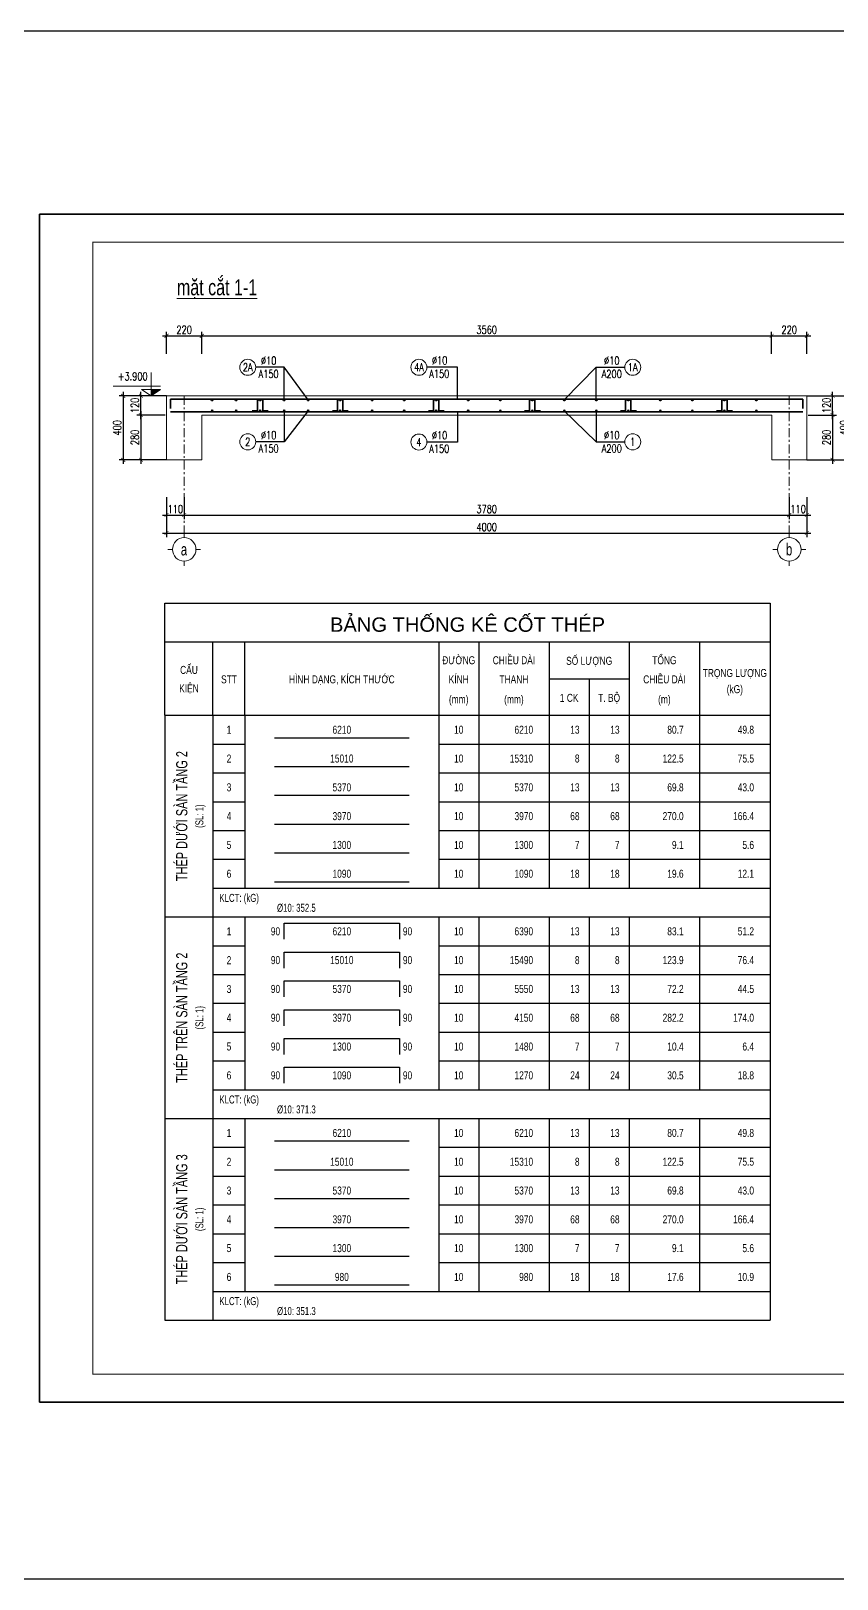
# Model space of a CAD drawing. Extents: x -2098986 to 943, y -1296280 to 73591.
# Drawn here: x -1723045 to -1702904, y -1257579 to -1218879 of the extents above; entities that cross this region are included whole.
import ezdxf
from ezdxf.enums import TextEntityAlignment as Align

# ---------------------------------------------------------------- set-up
doc = ezdxf.new("R2010")
doc.units = 0
doc.header["$LTSCALE"] = 150
doc.header["$PDMODE"] = 35
doc.linetypes.add('_Tim', pattern=[9, 5, -1.5, 1, -1.5])
doc.layers.get('Defpoints').update_dxf_attribs({"lineweight": 18})
for name, color, linetype, lineweight in [('05.Text', 253, 'Continuous', 18), ('11.Khung bo', 32, 'Continuous', 50), ('12.Khung', 36, 'Continuous', 25), ('KCVN-THAY', 7, 'Continuous', 25), ('LS-CAT', 30, 'Continuous', 20), ('LS-DIM', 251, 'Continuous', 13), ('LS-TEXT', 60, 'Continuous', 20), ('LS-THAY', 7, 'Continuous', 20), ('LS-THEP', 3, 'Continuous', 35), ('LS-TRUC', 108, '_Tim', 9)]:
    doc.layers.add(name, color=color, linetype=linetype, lineweight=lineweight)
for name, color, linetype in [('DIM', 1, 'Continuous'), ('STEEL', 4, 'Continuous'), ('TEXT_SLCK', 3, 'Continuous'), ('TEXT_TCK', 3, 'Continuous'), ('TEXT_THCT', 2, 'Continuous'), ('TEXT_TK', 2, 'Continuous'), ('THONGKE', 5, 'Continuous')]:
    doc.layers.add(name, color=color, linetype=linetype)
doc.layers.add('Tpl_Bound', color=1, linetype='Continuous', plot=False)
doc.styles.add('BIGTEXT', font='arial.ttf', dxfattribs={"width": 0.7})
doc.styles.add('KCVN-LEADER', font='vnromadi.shx', dxfattribs={"width": 0.7, "height": 4})
doc.styles.add('LS.TEXT', font='vnromadi.shx', dxfattribs={"width": 0.7, "height": 4})
doc.styles.add('romans.shx', font='romans.shx', dxfattribs={"width": 0.75, "bigfont": 'vns.shx'})
doc.styles.add('SMTEXT', font='arial.ttf', dxfattribs={"width": 0.7})
doc.styles.add('vnsimpli', font='vnsimli.shx', dxfattribs={"width": 0.75})
doc.dimstyles.new('D25', dxfattribs={"dimscale": 0, "dimtxt": 200, "dimasz": 100, "dimexe": 100, "dimexo": 0, "dimgap": 50, "dimtad": 1, "dimdec": 0, "dimlfac": 0.25, "dimdsep": 46, "dimtxsty": 'vnsimpli', "dimblk1": 'ARCHTICK', "dimblk2": 'ARCHTICK', "dimsah": 1, "dimcen": 0, "dimdle": 100, "dimclrd": 256, "dimclre": 256, "dimclrt": 60, "dimadec": 0, "dimazin": 0, "dimtfac": 0.004, "dimtdec": 0, "dimtix": 1, "dimtmove": 2, "dimatfit": 3, "dimldrblk": 'ARCHTICK', "dimfxl": 1, "dimtolj": 1, "dimarcsym": 0})
doc.dimstyles.new('LS.GHI CHU', dxfattribs={"dimtxt": 200, "dimasz": 120, "dimexe": 120, "dimexo": 120, "dimgap": 80, "dimtad": 1, "dimdec": 0, "dimzin": 0, "dimdsep": 46, "dimtxsty": 'romans.shx', "dimblk": 'ARCHTICK', "dimcen": 0.09, "dimdle": 120, "dimclrd": 256, "dimclre": 8, "dimclrt": 7, "dimadec": 0, "dimazin": 0, "dimtfac": 1, "dimtdec": 0, "dimtofl": 0, "dimtmove": 0, "dimatfit": 3, "dimldrblk": 'ARCHTICK', "dimfxl": 1, "dimtolj": 1, "dimtzin": 0, "dimarcsym": 0})

# ---------------------------------------------------------------- blocks, each defined once
blk = doc.blocks.new('*U4')
at = {"layer": 'KCVN-THAY', "color": 140}
blk.add_lwpolyline([(214871.76, 86966.68), (215381.8, 86966.68), (215381.8, 86579.68), (214871.76, 86579.68)], close=True, dxfattribs=at)
blk = doc.blocks.new('100')
at = {"layer": '11.Khung bo', "const_width": 26.7}
blk.add_lwpolyline([(1860913, -945240), (1860913, -916940), (1896063, -916940), (1896063, -945240)], close=True, dxfattribs=at)
blk.add_lwpolyline([(1860913, -945240), (1860913, -916940), (1896063, -916940), (1896063, -945240)], close=True, dxfattribs=at)
blk.add_lwpolyline([(1860913, -945240), (1860913, -916940), (1896063, -916940), (1896063, -945240)], close=True, dxfattribs=at)
at = {"layer": '12.Khung'}
blk.add_lwpolyline([(1901579, -945940), (1901579, -916240), (1859580, -916240), (1859580, -945940)], close=True, dxfattribs=at)
blk.add_lwpolyline([(1901579, -945940), (1901579, -916240), (1859580, -916240), (1859580, -945940)], close=True, dxfattribs=at)
blk.add_lwpolyline([(1901579, -945940), (1901579, -916240), (1859580, -916240), (1859580, -945940)], close=True, dxfattribs=at)
blk = doc.blocks.new('_ArchTick')
at = {"layer": 'DIM', "color": 0, "const_width": 0.15}
blk.add_lwpolyline([(-0.5, -0.5), (0.5, 0.5)], dxfattribs=at)
blk = doc.blocks.new('*D1323')
at = {"layer": 'Defpoints', "color": 0, "transparency": 16777216}
for p in [(-1718777, -1226500), (-1719657, -1226950), (-1718777, -1226950)]:
    blk.add_point(p, dxfattribs=at)
at = {"layer": 'LS-DIM', "lineweight": -2, "transparency": 16777216}
for p, q in [((-1719657, -1226950), (-1719657, -1226400)), ((-1718777, -1226950), (-1718777, -1226400)), ((-1719757, -1226500), (-1718677, -1226500))]:
    blk.add_line(p, q, dxfattribs=at)
at = {"layer": 'LS-DIM', "lineweight": -2, "transparency": 16777216, "xscale": 100, "yscale": 100, "zscale": 100, "rotation": 180}
blk.add_blockref('_ArchTick', (-1719657, -1226500), dxfattribs=at)
at = {"layer": 'LS-DIM', "lineweight": -2, "transparency": 16777216, "xscale": 100, "yscale": 100, "zscale": 100}
blk.add_blockref('_ArchTick', (-1718777, -1226500), dxfattribs=at)
at = {"layer": 'LS-DIM', "color": 60, "transparency": 16777216, "insert": (-1719217, -1226350), "char_height": 200, "attachment_point": 5, "style": 'vnsimpli'}
blk.add_mtext('\\A1;220', dxfattribs=at)
blk = doc.blocks.new('*D1324')
at = {"layer": 'Defpoints', "color": 0, "transparency": 16777216}
for p in [(-1704537, -1226500), (-1718777, -1226950), (-1704537, -1226950)]:
    blk.add_point(p, dxfattribs=at)
at = {"layer": 'LS-DIM', "lineweight": -2, "transparency": 16777216}
for p, q in [((-1718777, -1226950), (-1718777, -1226400)), ((-1704537, -1226950), (-1704537, -1226400)), ((-1718877, -1226500), (-1704437, -1226500))]:
    blk.add_line(p, q, dxfattribs=at)
at = {"layer": 'LS-DIM', "lineweight": -2, "transparency": 16777216, "xscale": 100, "yscale": 100, "zscale": 100, "rotation": 180}
blk.add_blockref('_ArchTick', (-1718777, -1226500), dxfattribs=at)
at = {"layer": 'LS-DIM', "lineweight": -2, "transparency": 16777216, "xscale": 100, "yscale": 100, "zscale": 100}
blk.add_blockref('_ArchTick', (-1704537, -1226500), dxfattribs=at)
at = {"layer": 'LS-DIM', "color": 60, "transparency": 16777216, "insert": (-1711657, -1226350), "char_height": 200, "attachment_point": 5, "style": 'vnsimpli'}
blk.add_mtext('\\A1;3560', dxfattribs=at)
blk = doc.blocks.new('*D1325')
at = {"layer": 'Defpoints', "color": 0, "transparency": 16777216}
for p in [(-1703657, -1226500), (-1704537, -1226950), (-1703657, -1226950)]:
    blk.add_point(p, dxfattribs=at)
at = {"layer": 'LS-DIM', "lineweight": -2, "transparency": 16777216}
for p, q in [((-1704537, -1226950), (-1704537, -1226400)), ((-1703657, -1226950), (-1703657, -1226400)), ((-1704637, -1226500), (-1703557, -1226500))]:
    blk.add_line(p, q, dxfattribs=at)
at = {"layer": 'LS-DIM', "lineweight": -2, "transparency": 16777216, "xscale": 100, "yscale": 100, "zscale": 100, "rotation": 180}
blk.add_blockref('_ArchTick', (-1704537, -1226500), dxfattribs=at)
at = {"layer": 'LS-DIM', "lineweight": -2, "transparency": 16777216, "xscale": 100, "yscale": 100, "zscale": 100}
blk.add_blockref('_ArchTick', (-1703657, -1226500), dxfattribs=at)
at = {"layer": 'LS-DIM', "color": 60, "transparency": 16777216, "insert": (-1704097, -1226350), "char_height": 200, "attachment_point": 5, "style": 'vnsimpli'}
blk.add_mtext('\\A1;220', dxfattribs=at)
blk = doc.blocks.new('*D1326')
at = {"layer": 'Defpoints', "color": 0, "transparency": 16777216}
for p in [(-1719657, -1230530), (-1719217, -1230530), (-1719217, -1230980)]:
    blk.add_point(p, dxfattribs=at)
at = {"layer": 'LS-DIM', "lineweight": -2, "transparency": 16777216}
for p, q in [((-1719657, -1230530), (-1719657, -1231080)), ((-1719217, -1230530), (-1719217, -1231080)), ((-1719757, -1230980), (-1719117, -1230980))]:
    blk.add_line(p, q, dxfattribs=at)
at = {"layer": 'LS-DIM', "lineweight": -2, "transparency": 16777216, "xscale": 100, "yscale": 100, "zscale": 100, "rotation": 180}
blk.add_blockref('_ArchTick', (-1719657, -1230980), dxfattribs=at)
at = {"layer": 'LS-DIM', "lineweight": -2, "transparency": 16777216, "xscale": 100, "yscale": 100, "zscale": 100}
blk.add_blockref('_ArchTick', (-1719217, -1230980), dxfattribs=at)
at = {"layer": 'LS-DIM', "color": 60, "transparency": 16777216, "insert": (-1719437, -1230830), "char_height": 200, "attachment_point": 5, "style": 'vnsimpli'}
blk.add_mtext('\\A1;110', dxfattribs=at)
blk = doc.blocks.new('*D1327')
at = {"layer": 'Defpoints', "color": 0, "transparency": 16777216}
for p in [(-1719217, -1230530), (-1704097, -1230530), (-1704097, -1230980)]:
    blk.add_point(p, dxfattribs=at)
at = {"layer": 'LS-DIM', "lineweight": -2, "transparency": 16777216}
for p, q in [((-1719217, -1230530), (-1719217, -1231080)), ((-1704097, -1230530), (-1704097, -1231080)), ((-1719317, -1230980), (-1703997, -1230980))]:
    blk.add_line(p, q, dxfattribs=at)
at = {"layer": 'LS-DIM', "lineweight": -2, "transparency": 16777216, "xscale": 100, "yscale": 100, "zscale": 100, "rotation": 180}
blk.add_blockref('_ArchTick', (-1719217, -1230980), dxfattribs=at)
at = {"layer": 'LS-DIM', "lineweight": -2, "transparency": 16777216, "xscale": 100, "yscale": 100, "zscale": 100}
blk.add_blockref('_ArchTick', (-1704097, -1230980), dxfattribs=at)
at = {"layer": 'LS-DIM', "color": 60, "transparency": 16777216, "insert": (-1711657, -1230830), "char_height": 200, "attachment_point": 5, "style": 'vnsimpli'}
blk.add_mtext('\\A1;3780', dxfattribs=at)
blk = doc.blocks.new('*D1328')
at = {"layer": 'Defpoints', "color": 0, "transparency": 16777216}
for p in [(-1704097, -1230530), (-1703657, -1230530), (-1703657, -1230980)]:
    blk.add_point(p, dxfattribs=at)
at = {"layer": 'LS-DIM', "lineweight": -2, "transparency": 16777216}
for p, q in [((-1704097, -1230530), (-1704097, -1231080)), ((-1703657, -1230530), (-1703657, -1231080)), ((-1704197, -1230980), (-1703557, -1230980))]:
    blk.add_line(p, q, dxfattribs=at)
at = {"layer": 'LS-DIM', "lineweight": -2, "transparency": 16777216, "xscale": 100, "yscale": 100, "zscale": 100, "rotation": 180}
blk.add_blockref('_ArchTick', (-1704097, -1230980), dxfattribs=at)
at = {"layer": 'LS-DIM', "lineweight": -2, "transparency": 16777216, "xscale": 100, "yscale": 100, "zscale": 100}
blk.add_blockref('_ArchTick', (-1703657, -1230980), dxfattribs=at)
at = {"layer": 'LS-DIM', "color": 60, "transparency": 16777216, "insert": (-1703877, -1230830), "char_height": 200, "attachment_point": 5, "style": 'vnsimpli'}
blk.add_mtext('\\A1;110', dxfattribs=at)
blk = doc.blocks.new('*D1329')
at = {"layer": 'Defpoints', "color": 0, "transparency": 16777216}
for p in [(-1719657, -1230530), (-1703657, -1230530), (-1703657, -1231430)]:
    blk.add_point(p, dxfattribs=at)
at = {"layer": 'LS-DIM', "lineweight": -2, "transparency": 16777216}
for p, q in [((-1719657, -1230530), (-1719657, -1231530)), ((-1703657, -1230530), (-1703657, -1231530)), ((-1719757, -1231430), (-1703557, -1231430))]:
    blk.add_line(p, q, dxfattribs=at)
at = {"layer": 'LS-DIM', "lineweight": -2, "transparency": 16777216, "xscale": 100, "yscale": 100, "zscale": 100, "rotation": 180}
blk.add_blockref('_ArchTick', (-1719657, -1231430), dxfattribs=at)
at = {"layer": 'LS-DIM', "lineweight": -2, "transparency": 16777216, "xscale": 100, "yscale": 100, "zscale": 100}
blk.add_blockref('_ArchTick', (-1703657, -1231430), dxfattribs=at)
at = {"layer": 'LS-DIM', "color": 60, "transparency": 16777216, "insert": (-1711657, -1231280), "char_height": 200, "attachment_point": 5, "style": 'vnsimpli'}
blk.add_mtext('\\A1;4000', dxfattribs=at)
blk = doc.blocks.new('*D1330')
at = {"layer": 'Defpoints', "color": 0, "transparency": 16777216}
for p in [(-1703624, -1228000), (-1703015, -1228000), (-1703624, -1228480)]:
    blk.add_point(p, dxfattribs=at)
at = {"layer": 'LS-DIM', "lineweight": -2, "transparency": 16777216}
for p, q in [((-1703015, -1228580), (-1703015, -1227900)), ((-1703624, -1228000), (-1702915, -1228000)), ((-1703624, -1228480), (-1702915, -1228480))]:
    blk.add_line(p, q, dxfattribs=at)
at = {"layer": 'LS-DIM', "lineweight": -2, "transparency": 16777216, "xscale": 100, "yscale": 100, "zscale": 100}
for p, rotation in [((-1703015, -1228000), 90), ((-1703015, -1228480), 270)]:
    blk.add_blockref('_ArchTick', p, dxfattribs=dict(at, rotation=rotation))
at = {"layer": 'LS-DIM', "color": 60, "transparency": 16777216, "insert": (-1703165, -1228240), "char_height": 200, "attachment_point": 5, "rotation": 90, "style": 'vnsimpli'}
blk.add_mtext('\\A1;120', dxfattribs=at)
blk = doc.blocks.new('*D1331')
at = {"layer": 'Defpoints', "color": 0, "transparency": 16777216}
for p in [(-1703624, -1228480), (-1703624, -1229600), (-1703015, -1229600)]:
    blk.add_point(p, dxfattribs=at)
at = {"layer": 'LS-DIM', "lineweight": -2, "transparency": 16777216}
for p, q in [((-1703624, -1228480), (-1702915, -1228480)), ((-1703015, -1228380), (-1703015, -1229700)), ((-1703624, -1229600), (-1702915, -1229600))]:
    blk.add_line(p, q, dxfattribs=at)
at = {"layer": 'LS-DIM', "lineweight": -2, "transparency": 16777216, "xscale": 100, "yscale": 100, "zscale": 100}
for p, rotation in [((-1703015, -1228480), 90), ((-1703015, -1229600), 270)]:
    blk.add_blockref('_ArchTick', p, dxfattribs=dict(at, rotation=rotation))
at = {"layer": 'LS-DIM', "color": 60, "transparency": 16777216, "insert": (-1703165, -1229040), "char_height": 200, "attachment_point": 5, "rotation": 90, "style": 'vnsimpli'}
blk.add_mtext('\\A1;280', dxfattribs=at)
blk = doc.blocks.new('*D1332')
at = {"layer": 'Defpoints', "color": 0, "transparency": 16777216}
for p in [(-1703657, -1228000), (-1703657, -1229600), (-1702573, -1229600)]:
    blk.add_point(p, dxfattribs=at)
at = {"layer": 'LS-DIM', "lineweight": -2, "transparency": 16777216}
for p, q in [((-1702573, -1227900), (-1702573, -1229700)), ((-1703657, -1228000), (-1702473, -1228000)), ((-1703657, -1229600), (-1702473, -1229600))]:
    blk.add_line(p, q, dxfattribs=at)
at = {"layer": 'LS-DIM', "lineweight": -2, "transparency": 16777216, "xscale": 100, "yscale": 100, "zscale": 100}
for p, rotation in [((-1702573, -1228000), 90), ((-1702573, -1229600), 270)]:
    blk.add_blockref('_ArchTick', p, dxfattribs=dict(at, rotation=rotation))
at = {"layer": 'LS-DIM', "color": 60, "transparency": 16777216, "insert": (-1702723, -1228800), "char_height": 200, "attachment_point": 5, "rotation": 90, "style": 'vnsimpli'}
blk.add_mtext('\\A1;400', dxfattribs=at)
blk = doc.blocks.new('A$C0F04115F')
at = {"layer": 'LS-THAY'}
for p, q in [((-380, 380), (-380, 530)), ((-760, 0), (-910, 0)), ((0, 0), (150, 0)), ((-380, -380), (-380, -530))]:
    blk.add_line(p, q, dxfattribs=at)
blk.add_circle((-380, 0), 380, dxfattribs=at)
blk = doc.blocks.new('*D1333')
at = {"layer": 'Defpoints', "color": 0, "transparency": 16777216}
for p in [(-1720298, -1228000), (-1719689, -1228000), (-1719689, -1228480)]:
    blk.add_point(p, dxfattribs=at)
at = {"layer": 'LS-DIM', "lineweight": -2, "transparency": 16777216}
for p, q in [((-1720298, -1228580), (-1720298, -1227900)), ((-1719689, -1228000), (-1720398, -1228000)), ((-1719689, -1228480), (-1720398, -1228480))]:
    blk.add_line(p, q, dxfattribs=at)
at = {"layer": 'LS-DIM', "lineweight": -2, "transparency": 16777216, "xscale": 100, "yscale": 100, "zscale": 100}
for p, rotation in [((-1720298, -1228000), 90), ((-1720298, -1228480), 270)]:
    blk.add_blockref('_ArchTick', p, dxfattribs=dict(at, rotation=rotation))
at = {"layer": 'LS-DIM', "color": 60, "transparency": 16777216, "insert": (-1720448, -1228240), "char_height": 200, "attachment_point": 5, "rotation": 90, "style": 'vnsimpli'}
blk.add_mtext('\\A1;120', dxfattribs=at)
blk = doc.blocks.new('*D1334')
at = {"layer": 'Defpoints', "color": 0, "transparency": 16777216}
for p in [(-1719689, -1228480), (-1720298, -1229600), (-1719689, -1229600)]:
    blk.add_point(p, dxfattribs=at)
at = {"layer": 'LS-DIM', "lineweight": -2, "transparency": 16777216}
for p, q in [((-1719689, -1228480), (-1720398, -1228480)), ((-1720298, -1228380), (-1720298, -1229700)), ((-1719689, -1229600), (-1720398, -1229600))]:
    blk.add_line(p, q, dxfattribs=at)
at = {"layer": 'LS-DIM', "lineweight": -2, "transparency": 16777216, "xscale": 100, "yscale": 100, "zscale": 100}
for p, rotation in [((-1720298, -1228480), 90), ((-1720298, -1229600), 270)]:
    blk.add_blockref('_ArchTick', p, dxfattribs=dict(at, rotation=rotation))
at = {"layer": 'LS-DIM', "color": 60, "transparency": 16777216, "insert": (-1720448, -1229040), "char_height": 200, "attachment_point": 5, "rotation": 90, "style": 'vnsimpli'}
blk.add_mtext('\\A1;280', dxfattribs=at)
blk = doc.blocks.new('*D1335')
at = {"layer": 'Defpoints', "color": 0, "transparency": 16777216}
for p in [(-1719657, -1228000), (-1720740, -1229600), (-1719657, -1229600)]:
    blk.add_point(p, dxfattribs=at)
at = {"layer": 'LS-DIM', "lineweight": -2, "transparency": 16777216}
for p, q in [((-1720740, -1227900), (-1720740, -1229700)), ((-1719657, -1228000), (-1720840, -1228000)), ((-1719657, -1229600), (-1720840, -1229600))]:
    blk.add_line(p, q, dxfattribs=at)
at = {"layer": 'LS-DIM', "lineweight": -2, "transparency": 16777216, "xscale": 100, "yscale": 100, "zscale": 100}
for p, rotation in [((-1720740, -1228000), 90), ((-1720740, -1229600), 270)]:
    blk.add_blockref('_ArchTick', p, dxfattribs=dict(at, rotation=rotation))
at = {"layer": 'LS-DIM', "color": 60, "transparency": 16777216, "insert": (-1720890, -1228800), "char_height": 200, "attachment_point": 5, "rotation": 90, "style": 'vnsimpli'}
blk.add_mtext('\\A1;400', dxfattribs=at)
blk = doc.blocks.new('COSCD')
at = {"layer": 'LS-DIM'}
blk.add_hatch(color=256, dxfattribs=at).paths.add_polyline_path([(3.6, 0), (3.6, 1.44), (1.44, 1.44)])
for p, q in [((3.6, 0), (3.6, 5.23)), ((7.2, 0), (0, 0)), ((1.44, 2.16), (12.12, 2.16)), ((1.44, 1.44), (5.76, 1.44)), ((1.44, 1.44), (3.6, 0)), ((5.76, 1.44), (3.6, 0))]:
    blk.add_line(p, q, dxfattribs=at)
blk = doc.blocks.new('THEP DAM')
at = {"layer": 'LS-THEP'}
for p, q in [((-0.6, 0), (0.6, 0)), ((-0.4, 0.4), (0.4, -0.4)), ((-0.4, -0.4), (0.4, 0.4)), ((0, 0.6), (0, -0.6))]:
    blk.add_line(p, q, dxfattribs=at)
blk.add_circle((0, 0), 0.6, dxfattribs=at)
blk = doc.blocks.new('TK_2')
at = {"layer": 'STEEL'}
blk.add_line((19.25, 2), (61.25, 2), dxfattribs=at)
at = {"layer": 'TEXT_TK', "style": 'SMTEXT', "width": 0.75}
for tag, p in [('SH', (5, 4.5)), ('L2', (40.25, 4.5)), ('DK', (76.75, 4.5))]:
    blk.add_attdef(tag, text='', height=2.5, dxfattribs=at).set_placement(p, align=Align.MIDDLE)
for tag, p in [('DAI', (100, 4.5)), ('SL1', (114.5, 4.5)), ('SLA', (127, 4.5)), ('DT', (147, 4.5)), ('TL', (169, 4.5))]:
    blk.add_attdef(tag, text='', height=2.5, dxfattribs=at).set_placement(p, align=Align.MIDDLE_RIGHT)
blk = doc.blocks.new('TK_9')
at = {"layer": 'STEEL'}
for p, q in [((22.25, 7), (58.25, 7)), ((22.25, 2), (22.25, 7)), ((58.25, 7), (58.25, 2))]:
    blk.add_line(p, q, dxfattribs=at)
at = {"layer": 'TEXT_TK', "style": 'SMTEXT', "width": 0.75}
for tag, p in [('SH', (5, 4.5)), ('L2', (40.25, 4.5)), ('DK', (76.75, 4.5))]:
    blk.add_attdef(tag, text='', height=2.5, dxfattribs=at).set_placement(p, align=Align.MIDDLE)
for tag, p in [('L1', (20.98, 4.5)), ('DAI', (100, 4.5)), ('SL1', (114.5, 4.5)), ('SLA', (127, 4.5)), ('DT', (147, 4.5)), ('TL', (169, 4.5))]:
    blk.add_attdef(tag, text='', height=2.5, dxfattribs=at).set_placement(p, align=Align.MIDDLE_RIGHT)
blk.add_attdef('L3', text='', height=2.5, dxfattribs=at).set_placement((59.31, 4.5), align=Align.MIDDLE_LEFT)
blk = doc.blocks.new('THONGKE_TITLE')
at = {"layer": 'TEXT_TK'}
for p, q in [((0, -35), (0, 0)), ((0, 0), (189, 0)), ((189, 0), (189, -35)), ((0, -12), (189, -12)), ((15, -35), (15, -12)), ((25, -35), (25, -12)), ((85.5, -12), (85.5, -35)), ((98, -12), (98, -35)), ((120, -12), (120, -35)), ((145, -12), (145, -35)), ((167, -12), (167, -35)), ((120, -23.56), (145, -23.56)), ((132.5, -23.56), (132.5, -35)), ((0, -35), (189, -35))]:
    blk.add_line(p, q, dxfattribs=at)
at = {"layer": 'TEXT_TK', "color": 4, "style": 'BIGTEXT'}
blk.add_text('BẢNG THỐNG KÊ CỐT THÉP', height=4.5, dxfattribs=at).set_placement((94.5, -6), align=Align.MIDDLE)
at = {"layer": 'TEXT_TK', "style": 'SMTEXT', "width": 0.75}
for s, p in [('CẤU', (7.5, -22.06)), ('ĐƯỜNG', (91.75, -19.04)), ('CHIỀU DÀI', (109, -19.04)), ('SỐ LƯỢNG', (132.5, -19.22)), ('TỔNG', (156, -19.04)), ('STT', (20, -25.01)), ('HÌNH DẠNG, KÍCH THƯỚC', (55.25, -25.01)), ('KÍNH', (91.75, -25.01)), ('THANH', (109, -25.01)), ('CHIỀU DÀI', (156, -25.01)), ('TRỌNG LƯỢNG', (178, -23.03)), ('KIỆN', (7.5, -27.84)), ('(mm)', (91.75, -31.24)), ('(mm)', (109, -31.24)), ('1 CK', (126.25, -30.79)), ('T. BỘ', (138.75, -30.79)), ('(m)', (156, -31.24)), ('(kG)', (178, -28.08))]:
    blk.add_text(s, height=2.5, dxfattribs=at).set_placement(p, align=Align.CENTER)

msp = doc.modelspace()

# ---------------------------------------------------------------- linework, layer by layer
at = {"layer": 'LS-THAY'}
for p, q in [((-1703656.7, -1228000), (-1719656.7, -1228000)), ((-1719656.7, -1228000), (-1719656.7, -1229600)), ((-1703656.7, -1229600), (-1703656.7, -1228000)), ((-1718776.7, -1229600), (-1718776.7, -1228480)), ((-1718776.7, -1228480), (-1704536.7, -1228480)), ((-1704536.7, -1228480), (-1704536.7, -1229600)), ((-1719656.7, -1229600), (-1718776.7, -1229600)), ((-1704536.7, -1229600), (-1703656.7, -1229600))]:
    msp.add_line(p, q, dxfattribs=at)
at = {"layer": 'LS-THAY', "color": 140}
for points in [[(-1855203.4, -1180179.1), (-1290965.1, -1180178.6), (-1290965.1, -1218879.4), (-1855203.4, -1218879.4)], [(-1855203.4, -1218879.4), (-1290965, -1218878.9), (-1290965, -1257579.6), (-1855203.4, -1257579.6)], [(-1855203.1, -1257579.6), (-1290964.8, -1257579.1), (-1290964.8, -1296279.9), (-1855203.1, -1296279.9)]]:
    msp.add_lwpolyline(points, close=True, dxfattribs=at)
at = {"layer": 'LS-THAY'}
for centre in [(-1717629.1, -1227288), (-1713350.3, -1227288), (-1708009, -1227288), (-1717629, -1229150.6), (-1713351.8, -1229155.4), (-1708009, -1229150.6)]:
    msp.add_circle(centre, 200, dxfattribs=at)
at = {"layer": 'LS-THEP'}
for p, q in [((-1703757.7, -1228080), (-1719555.7, -1228080)), ((-1719555.7, -1228080), (-1719555.7, -1228318)), ((-1703757.7, -1228080), (-1703757.7, -1228318)), ((-1703757.7, -1228400), (-1719555.7, -1228400))]:
    msp.add_line(p, q, dxfattribs=at)
at = {"layer": 'LS-THEP', "elevation": 0}
for points in [[(-1717514.5, -1228379.6), (-1717385.5, -1228379.6), (-1717385.5, -1228100.4), (-1717252.6, -1228100.4), (-1717252.6, -1228379.6), (-1717116.6, -1228379.6)], [(-1715514.5, -1228379.6), (-1715385.5, -1228379.6), (-1715385.5, -1228100.4), (-1715252.6, -1228100.4), (-1715252.6, -1228379.6), (-1715116.6, -1228379.6)], [(-1713114.5, -1228379.6), (-1712985.5, -1228379.6), (-1712985.5, -1228100.4), (-1712852.6, -1228100.4), (-1712852.6, -1228379.6), (-1712716.6, -1228379.6)], [(-1710714.5, -1228379.6), (-1710585.5, -1228379.6), (-1710585.5, -1228100.4), (-1710452.6, -1228100.4), (-1710452.6, -1228379.6), (-1710316.6, -1228379.6)], [(-1708314.5, -1228379.6), (-1708185.5, -1228379.6), (-1708185.5, -1228100.4), (-1708052.6, -1228100.4), (-1708052.6, -1228379.6), (-1707916.6, -1228379.6)], [(-1705914.5, -1228379.6), (-1705785.5, -1228379.6), (-1705785.5, -1228100.4), (-1705652.6, -1228100.4), (-1705652.6, -1228379.6), (-1705516.6, -1228379.6)]]:
    msp.add_lwpolyline(points, dxfattribs=at)
at = {"layer": 'LS-TRUC', "ltscale": 0.3}
for p, q in [((-1719216.7, -1228000), (-1719216.7, -1231430)), ((-1704096.7, -1228000), (-1704096.7, -1231430))]:
    msp.add_line(p, q, dxfattribs=at)
at = {"layer": 'TEXT_TK'}
for p, q in [((-1719697, -1235987.3), (-1719697, -1251107.3)), ((-1718497, -1235987.3), (-1718497, -1251107.3)), ((-1717697, -1235987.3), (-1717697, -1240307.3)), ((-1712857, -1235987.3), (-1712857, -1240307.3)), ((-1711857, -1235987.3), (-1711857, -1240307.3)), ((-1710097, -1235987.3), (-1710097, -1240307.3)), ((-1709097, -1235987.3), (-1709097, -1240307.3)), ((-1708097, -1235987.3), (-1708097, -1240307.3)), ((-1706337, -1235987.3), (-1706337, -1240307.3)), ((-1704577, -1235987.3), (-1704577, -1251107.3)), ((-1719697, -1241027.3), (-1704577, -1241027.3)), ((-1717697, -1241027.3), (-1717697, -1245347.3)), ((-1712857, -1241027.3), (-1712857, -1245347.3)), ((-1711857, -1241027.3), (-1711857, -1245347.3)), ((-1710097, -1241027.3), (-1710097, -1245347.3)), ((-1709097, -1241027.3), (-1709097, -1245347.3)), ((-1708097, -1241027.3), (-1708097, -1245347.3)), ((-1706337, -1241027.3), (-1706337, -1245347.3)), ((-1719697, -1246067.3), (-1704577, -1246067.3)), ((-1717697, -1246067.3), (-1717697, -1250387.3)), ((-1712857, -1246067.3), (-1712857, -1250387.3)), ((-1711857, -1246067.3), (-1711857, -1250387.3)), ((-1710097, -1246067.3), (-1710097, -1250387.3)), ((-1709097, -1246067.3), (-1709097, -1250387.3)), ((-1708097, -1246067.3), (-1708097, -1250387.3)), ((-1706337, -1246067.3), (-1706337, -1250387.3)), ((-1719697, -1251107.3), (-1704577, -1251107.3))]:
    msp.add_line(p, q, dxfattribs=at)
at = {"layer": 'THONGKE'}
for p, q in [((-1718497, -1236707.3), (-1717697, -1236707.3)), ((-1712857, -1236707.3), (-1704577, -1236707.3)), ((-1718497, -1237427.3), (-1717697, -1237427.3)), ((-1712857, -1237427.3), (-1704577, -1237427.3)), ((-1718497, -1238147.3), (-1717697, -1238147.3)), ((-1712857, -1238147.3), (-1704577, -1238147.3)), ((-1718497, -1238867.3), (-1717697, -1238867.3)), ((-1712857, -1238867.3), (-1704577, -1238867.3)), ((-1718497, -1239587.3), (-1717697, -1239587.3)), ((-1712857, -1239587.3), (-1704577, -1239587.3)), ((-1718497, -1240307.3), (-1704577, -1240307.3)), ((-1718497, -1241747.3), (-1717697, -1241747.3)), ((-1712857, -1241747.3), (-1704577, -1241747.3)), ((-1718497, -1242467.3), (-1717697, -1242467.3)), ((-1712857, -1242467.3), (-1704577, -1242467.3)), ((-1718497, -1243187.3), (-1717697, -1243187.3)), ((-1712857, -1243187.3), (-1704577, -1243187.3)), ((-1718497, -1243907.3), (-1717697, -1243907.3)), ((-1712857, -1243907.3), (-1704577, -1243907.3)), ((-1718497, -1244627.3), (-1717697, -1244627.3)), ((-1712857, -1244627.3), (-1704577, -1244627.3)), ((-1718497, -1245347.3), (-1704577, -1245347.3)), ((-1718497, -1246787.3), (-1717697, -1246787.3)), ((-1712857, -1246787.3), (-1704577, -1246787.3)), ((-1718497, -1247507.3), (-1717697, -1247507.3)), ((-1712857, -1247507.3), (-1704577, -1247507.3)), ((-1718497, -1248227.3), (-1717697, -1248227.3)), ((-1712857, -1248227.3), (-1704577, -1248227.3)), ((-1718497, -1248947.3), (-1717697, -1248947.3)), ((-1712857, -1248947.3), (-1704577, -1248947.3)), ((-1718497, -1249667.3), (-1717697, -1249667.3)), ((-1712857, -1249667.3), (-1704577, -1249667.3)), ((-1718497, -1250387.3), (-1704577, -1250387.3))]:
    msp.add_line(p, q, dxfattribs=at)
at = {"layer": 'Tpl_Bound', "color": 1}
msp.add_lwpolyline([(-1722834.1, -1253159.8), (-1722834.1, -1223459.8), (-1680834.1, -1223459.8), (-1680834.1, -1253159.8)], close=True, dxfattribs=at)

# ---------------------------------------------------------------- block references
at = {"layer": '05.Text', "xscale": 1.000009185772931, "yscale": 1.000009185772931, "zscale": 1.000009185772931}
msp.add_blockref('100', (-3582430.8, -307211.3), dxfattribs=at)
at = {"layer": 'Defpoints', "xscale": 100, "yscale": 100, "zscale": 100}
msp.add_blockref('*U4', (-23214344.8, -9915547.1), dxfattribs=at)
at = {"layer": 'LS-CAT', "xscale": 33.93939394038171, "yscale": 33.93939394038171, "zscale": 33.93939394038171, "rotation": 180}
for p in [(-1718519, -1228100.4), (-1717919, -1228100.4), (-1717319, -1228100.4), (-1716719, -1228100.4), (-1716119, -1228100.4), (-1715319, -1228100.4), (-1714519, -1228100.4), (-1713719, -1228100.4), (-1712919, -1228100.4), (-1712119, -1228100.4), (-1711319, -1228100.4), (-1710519, -1228100.4), (-1709719, -1228100.4), (-1708919, -1228100.4), (-1708119, -1228100.4), (-1707319, -1228100.4), (-1706519, -1228100.4), (-1705719, -1228100.4), (-1704919, -1228100.4)]:
    msp.add_blockref('THEP DAM', p, dxfattribs=at)
at = {"layer": 'LS-CAT', "xscale": -33.93939394038171, "yscale": 33.93939394038171, "zscale": 33.93939394049812}
for p in [(-1718519, -1228379.6), (-1717919, -1228379.6), (-1717319, -1228379.6), (-1716719, -1228379.6), (-1716119, -1228379.6), (-1715319, -1228379.6), (-1714519, -1228379.6), (-1713719, -1228379.6), (-1712919, -1228379.6), (-1712119, -1228379.6), (-1711319, -1228379.6), (-1710519, -1228379.6), (-1709719, -1228379.6), (-1708919, -1228379.6), (-1708119, -1228379.6), (-1707319, -1228379.6), (-1706519, -1228379.6), (-1705719, -1228379.6), (-1704919, -1228379.6)]:
    msp.add_blockref('THEP DAM', p, dxfattribs=at)
at = {"layer": 'LS-DIM', "xscale": -111.1111111110076, "yscale": 111.1111111110076, "zscale": 111.1111111110076}
msp.add_blockref('COSCD', (-1719644.5, -1228000), dxfattribs=at)
at = {"layer": 'LS-THAY', "xscale": 0.7730448003858328, "yscale": 0.7730448003858328, "zscale": 0.7730448003858328}
for p in [(-1718922.8, -1231839.8), (-1703802.8, -1231839.8)]:
    msp.add_blockref('A$C0F04115F', p, dxfattribs=at)
at = {"layer": 'TEXT_TK', "xscale": 80, "yscale": 80, "zscale": 80}
msp.add_blockref('THONGKE_TITLE', (-1719697, -1233187.3), dxfattribs=at)
for name, p, values in [('TK_2', (-1718497, -1236707.3), {'L2': '6210', 'TL': '49.8', 'DT': '80.7', 'SLA': '13', 'SL1': '13', 'DAI': '6210', 'DK': '10', 'SH': '1'}), ('TK_2', (-1718497, -1237427.3), {'L2': '15010', 'TL': '75.5', 'DT': '122.5', 'SLA': '8', 'SL1': '8', 'DAI': '15310', 'DK': '10', 'SH': '2'}), ('TK_2', (-1718497, -1238147.3), {'L2': '5370', 'TL': '43.0', 'DT': '69.8', 'SLA': '13', 'SL1': '13', 'DAI': '5370', 'DK': '10', 'SH': '3'}), ('TK_2', (-1718497, -1238867.3), {'L2': '3970', 'TL': '166.4', 'DT': '270.0', 'SLA': '68', 'SL1': '68', 'DAI': '3970', 'DK': '10', 'SH': '4'}), ('TK_2', (-1718497, -1239587.3), {'L2': '1300', 'TL': '5.6', 'DT': '9.1', 'SLA': '7', 'SL1': '7', 'DAI': '1300', 'DK': '10', 'SH': '5'}), ('TK_2', (-1718497, -1240307.3), {'L2': '1090', 'TL': '12.1', 'DT': '19.6', 'SLA': '18', 'SL1': '18', 'DAI': '1090', 'DK': '10', 'SH': '6'}), ('TK_9', (-1718497, -1241747.3), {'SH': '1', 'L1': '90', 'L2': '6210', 'L3': '90', 'DK': '10', 'DAI': '6390', 'SL1': '13', 'SLA': '13', 'DT': '83.1', 'TL': '51.2'}), ('TK_9', (-1718497, -1242467.3), {'SH': '2', 'L1': '90', 'L2': '15010', 'L3': '90', 'DK': '10', 'DAI': '15490', 'SL1': '8', 'SLA': '8', 'DT': '123.9', 'TL': '76.4'}), ('TK_9', (-1718497, -1243187.3), {'SH': '3', 'L1': '90', 'L2': '5370', 'L3': '90', 'DK': '10', 'DAI': '5550', 'SL1': '13', 'SLA': '13', 'DT': '72.2', 'TL': '44.5'}), ('TK_9', (-1718497, -1243907.3), {'SH': '4', 'L1': '90', 'L2': '3970', 'L3': '90', 'DK': '10', 'DAI': '4150', 'SL1': '68', 'SLA': '68', 'DT': '282.2', 'TL': '174.0'}), ('TK_9', (-1718497, -1244627.3), {'SH': '5', 'L1': '90', 'L2': '1300', 'L3': '90', 'DK': '10', 'DAI': '1480', 'SL1': '7', 'SLA': '7', 'DT': '10.4', 'TL': '6.4'}), ('TK_9', (-1718497, -1245347.3), {'SH': '6', 'L1': '90', 'L2': '1090', 'L3': '90', 'DK': '10', 'DAI': '1270', 'SL1': '24', 'SLA': '24', 'DT': '30.5', 'TL': '18.8'}), ('TK_2', (-1718497, -1246787.3), {'L2': '6210', 'TL': '49.8', 'DT': '80.7', 'SLA': '13', 'SL1': '13', 'DAI': '6210', 'DK': '10', 'SH': '1'}), ('TK_2', (-1718497, -1247507.3), {'L2': '15010', 'TL': '75.5', 'DT': '122.5', 'SLA': '8', 'SL1': '8', 'DAI': '15310', 'DK': '10', 'SH': '2'}), ('TK_2', (-1718497, -1248227.3), {'L2': '5370', 'TL': '43.0', 'DT': '69.8', 'SLA': '13', 'SL1': '13', 'DAI': '5370', 'DK': '10', 'SH': '3'}), ('TK_2', (-1718497, -1248947.3), {'L2': '3970', 'TL': '166.4', 'DT': '270.0', 'SLA': '68', 'SL1': '68', 'DAI': '3970', 'DK': '10', 'SH': '4'}), ('TK_2', (-1718497, -1249667.3), {'L2': '1300', 'TL': '5.6', 'DT': '9.1', 'SLA': '7', 'SL1': '7', 'DAI': '1300', 'DK': '10', 'SH': '5'}), ('TK_2', (-1718497, -1250387.3), {'L2': '980', 'TL': '10.9', 'DT': '17.6', 'SLA': '18', 'SL1': '18', 'DAI': '980', 'DK': '10', 'SH': '6'})]:
    msp.add_blockref(name, p, dxfattribs=at).add_auto_attribs(values)

# ---------------------------------------------------------------- texts
at = {"layer": 'LS-TEXT', "color": 60, "style": 'LS.TEXT', "width": 0.75}
msp.add_text('%%UmÆt c¾t 1-1', height=400, dxfattribs=at).set_placement((-1718395, -1225487.3), align=Align.CENTER)
at = {"layer": 'LS-TEXT', "style": 'vnsimpli', "width": 0.75}
for s, p in [('`10', (-1717105.8, -1227220.6)), ('`10', (-1712833.2, -1227216.3)), ('`10', (-1708532.2, -1227220.6)), ('A150', (-1717105.9, -1227554.2)), ('A150', (-1712841.7, -1227549.9)), ('A200', (-1708532.2, -1227554.2)), ('`10', (-1717105.8, -1229083.1)), ('`10', (-1712834.8, -1229088)), ('`10', (-1708532.3, -1229083.1)), ('A150', (-1717105.9, -1229416.7)), ('A150', (-1712841.9, -1229421.6)), ('A200', (-1708532.2, -1229416.7))]:
    msp.add_text(s, height=200, dxfattribs=at).set_placement(p, align=Align.CENTER)
msp.add_text('+3.900', height=200, dxfattribs=at).set_placement((-1720130.5, -1227613.9), align=Align.RIGHT)
at = {"layer": 'LS-TEXT', "style": 'KCVN-LEADER', "width": 0.7}
for s, p in [('a', (-1719220.9, -1231839.8)), ('b', (-1704100.9, -1231839.8))]:
    msp.add_text(s, height=300, dxfattribs=at).set_placement(p, align=Align.MIDDLE_CENTER)
at = {"layer": 'LS-TEXT', "style": 'vnsimpli', "width": 0.75}
for tag, p in [('2A', (-1717629.1, -1227288)), ('4A', (-1713350.3, -1227288)), ('1A', (-1708009, -1227288)), ('2', (-1717629, -1229150.6)), ('4', (-1713351.8, -1229155.4)), ('1', (-1708009, -1229150.6))]:
    msp.add_attdef(tag, text='2', height=200, dxfattribs=at).set_placement(p, align=Align.MIDDLE)
at = {"layer": 'TEXT_SLCK', "style": 'SMTEXT', "width": 0.7}
for p in [(-1718737, -1238507.3), (-1718737, -1243547.3), (-1718737, -1248587.3)]:
    msp.add_text('(SL: 1)', height=200, rotation=90, dxfattribs=at).set_placement(p, align=Align.CENTER)
at = {"layer": 'TEXT_TCK', "style": 'SMTEXT', "width": 0.7}
for s, p in [('THÉP DƯỚI SÀN TẦNG 2', (-1719137, -1238507.3)), ('THÉP TRÊN SÀN TẦNG 2', (-1719137, -1243547.3)), ('THÉP DƯỚI SÀN TẦNG 3', (-1719137, -1248587.3))]:
    msp.add_text(s, height=280, rotation=90, dxfattribs=at).set_placement(p, align=Align.CENTER)
at = {"layer": 'TEXT_THCT', "style": 'SMTEXT', "width": 0.7}
for s, p in [('KLCT: (kG)', (-1718337, -1240651.3)), ('%%c10: 352.5', (-1716897, -1240899.3)), ('KLCT: (kG)', (-1718337, -1245691.3)), ('%%c10: 371.3', (-1716897, -1245939.3)), ('KLCT: (kG)', (-1718337, -1250731.3)), ('%%c10: 351.3', (-1716897, -1250979.3))]:
    msp.add_text(s, height=200, dxfattribs=at).set_placement(p)

# ---------------------------------------------------------------- dimensions: what is measured, and where the dimension line sits
at = {"layer": 'LS-DIM'}
for base, p1, p2, picture, middle in [((-1718776.7, -1226500), (-1719656.7, -1226950), (-1718776.7, -1226950), '*D1323', (-1719216.7, -1226350)), ((-1704536.7, -1226500), (-1718776.7, -1226950), (-1704536.7, -1226950), '*D1324', (-1711656.7, -1226350)), ((-1703656.7, -1226500), (-1704536.7, -1226950), (-1703656.7, -1226950), '*D1325', (-1704096.7, -1226350)), ((-1719216.7, -1230980), (-1719656.7, -1230530), (-1719216.7, -1230530), '*D1326', (-1719436.7, -1230830)), ((-1703656.7, -1231430), (-1719656.7, -1230530), (-1703656.7, -1230530), '*D1329', (-1711656.7, -1231280)), ((-1704096.7, -1230980), (-1719216.7, -1230530), (-1704096.7, -1230530), '*D1327', (-1711656.7, -1230830)), ((-1703656.7, -1230980), (-1704096.7, -1230530), (-1703656.7, -1230530), '*D1328', (-1703876.7, -1230830))]:
    dim = msp.add_linear_dim(base=base, p1=p1, p2=p2, dimstyle='D25', override={"dimscale": 1}, dxfattribs=at)
    dim.commit()
    dim.dimension.update_dxf_attribs({"geometry": picture, "text_midpoint": middle})
for base, p1, p2, picture, middle in [((-1720740.2, -1229600), (-1719656.7, -1228000), (-1719656.7, -1229600), '*D1335', (-1720890.2, -1228800)), ((-1720298.2, -1228000), (-1719689.5, -1228480), (-1719689.5, -1228000), '*D1333', (-1720448.2, -1228240)), ((-1702573.2, -1229600), (-1703656.7, -1228000), (-1703656.7, -1229600), '*D1332', (-1702723.2, -1228800)), ((-1703015.2, -1228000), (-1703624, -1228480), (-1703624, -1228000), '*D1330', (-1703165.2, -1228240)), ((-1720298.2, -1229600), (-1719689.5, -1228480), (-1719689.5, -1229600), '*D1334', (-1720448.2, -1229040)), ((-1703015.2, -1229600), (-1703624, -1228480), (-1703624, -1229600), '*D1331', (-1703165.2, -1229040))]:
    dim = msp.add_linear_dim(base=base, p1=p1, p2=p2, angle=90, dimstyle='D25', override={"dimscale": 1}, dxfattribs=at)
    dim.commit()
    dim.dimension.update_dxf_attribs({"geometry": picture, "text_midpoint": middle})

# ---------------------------------------------------------------- leaders
for points in [[(-1716119, -1228100.4), (-1716719, -1227288), (-1717429.1, -1227288)], [(-1716719, -1228100.4), (-1716719, -1227288), (-1717429.1, -1227288)], [(-1712389.4, -1228080), (-1712389.3, -1227288), (-1713150.3, -1227288)], [(-1709719, -1228100.4), (-1708919, -1227288), (-1708209, -1227288)], [(-1708919, -1228100.4), (-1708919, -1227288), (-1708209, -1227288)], [(-1716719, -1228379.2), (-1716719, -1229150.6), (-1717429, -1229150.6)], [(-1716119, -1228379.6), (-1716719, -1229150.6), (-1717429, -1229150.6)], [(-1712390.9, -1228400), (-1712390.9, -1229155.4), (-1713151.8, -1229155.4)], [(-1709719, -1228379.6), (-1708919, -1229150.6), (-1708209, -1229150.6)], [(-1708919, -1228379.2), (-1708919, -1229150.6), (-1708209, -1229150.6)]]:
    msp.add_leader(points, dimstyle='LS.GHI CHU', override={"dimscale": 50, "dimasz": 0.2, "dimtad": 0, "dimtxsty": 'vnsimpli', "dimldrblk": 'Origin'}, dxfattribs=at)

doc.saveas('drawing.dxf')
